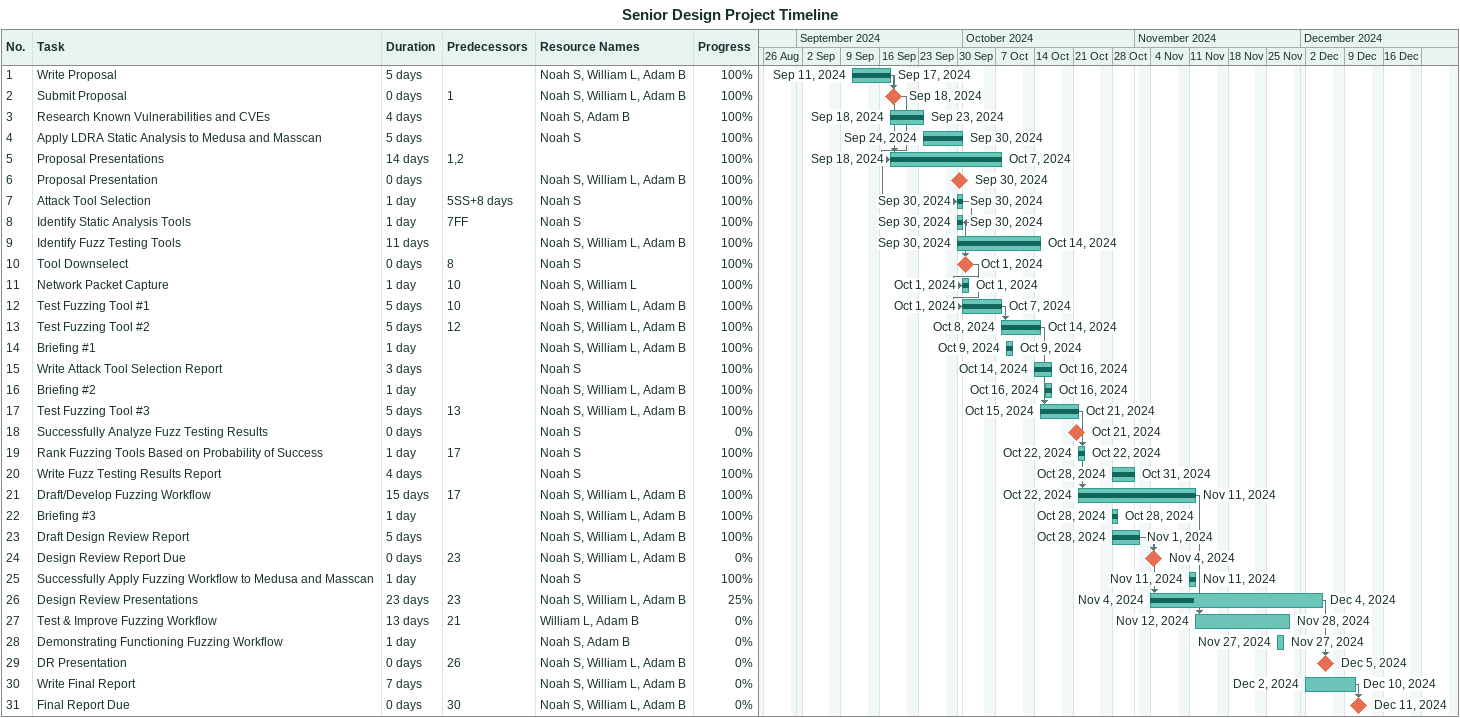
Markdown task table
Senior Design Project Timeline

| ID | Task | Duration | Start | Finish | Predecessors | Resources | % complete |
|---|---|---|---|---|---|---|---|
| 1 | Write Proposal | 5d | 2024-09-11 | 2024-09-17 |  | Noah S, William L, Adam B | 100 |
| 2 | Submit Proposal | 0d | 2024-09-18 | 2024-09-18 | 1 | Noah S, William L, Adam B | 100 |
| 3 | Research Known Vulnerabilities and CVEs | 4d | 2024-09-18 | 2024-09-23 |  | Noah S, Adam B | 100 |
| 4 | Apply LDRA Static Analysis to Medusa and Masscan | 5d | 2024-09-24 | 2024-09-30 |  | Noah S | 100 |
| 5 | Proposal Presentations | 14d | 2024-09-18 | 2024-10-07 | 1, 2 |  | 100 |
| 6 | Proposal Presentation | 0d | 2024-09-30 | 2024-09-30 |  | Noah S, William L, Adam B | 100 |
| 7 | Attack Tool Selection | 1d | 2024-09-30 | 2024-09-30 | 5SS+8d | Noah S | 100 |
| 8 | Identify Static Analysis Tools | 1d | 2024-09-30 | 2024-09-30 | 7FF | Noah S | 100 |
| 9 | Identify Fuzz Testing Tools | 11d | 2024-09-30 | 2024-10-14 |  | Noah S, William L, Adam B | 100 |
| 10 | Tool Downselect | 0d | 2024-10-01 | 2024-10-01 | 8 | Noah S | 100 |
| 11 | Network Packet Capture | 1d | 2024-10-01 | 2024-10-01 | 10 | Noah S, William L | 100 |
| 12 | Test Fuzzing Tool #1 | 5d | 2024-10-01 | 2024-10-07 | 10 | Noah S, William L, Adam B | 100 |
| 13 | Test Fuzzing Tool #2 | 5d | 2024-10-08 | 2024-10-14 | 12 | Noah S, William L, Adam B | 100 |
| 14 | Briefing #1 | 1d | 2024-10-09 | 2024-10-09 |  | Noah S, William L, Adam B | 100 |
| 15 | Write Attack Tool Selection Report | 3d | 2024-10-14 | 2024-10-16 |  | Noah S | 100 |
| 16 | Briefing #2 | 1d | 2024-10-16 | 2024-10-16 |  | Noah S, William L, Adam B | 100 |
| 17 | Test Fuzzing Tool #3 | 5d | 2024-10-15 | 2024-10-21 | 13 | Noah S, William L, Adam B | 100 |
| 18 | Successfully Analyze Fuzz Testing Results | 0d | 2024-10-21 | 2024-10-21 |  | Noah S | 0 |
| 19 | Rank Fuzzing Tools Based on Probability of Success | 1d | 2024-10-22 | 2024-10-22 | 17 | Noah S | 100 |
| 20 | Write Fuzz Testing Results Report | 4d | 2024-10-28 | 2024-10-31 |  | Noah S | 100 |
| 21 | Draft/Develop Fuzzing Workflow | 15d | 2024-10-22 | 2024-11-11 | 17 | Noah S, William L, Adam B | 100 |
| 22 | Briefing #3 | 1d | 2024-10-28 | 2024-10-28 |  | Noah S, William L, Adam B | 100 |
| 23 | Draft Design Review Report | 5d | 2024-10-28 | 2024-11-01 |  | Noah S, William L, Adam B | 100 |
| 24 | Design Review Report Due | 0d | 2024-11-04 | 2024-11-04 | 23 | Noah S, William L, Adam B | 0 |
| 25 | Successfully Apply Fuzzing Workflow to Medusa and Masscan | 1d | 2024-11-11 | 2024-11-11 |  | Noah S | 100 |
| 26 | Design Review Presentations | 23d | 2024-11-04 | 2024-12-04 | 23 | Noah S, William L, Adam B | 25 |
| 27 | Test & Improve Fuzzing Workflow | 13d | 2024-11-12 | 2024-11-28 | 21 | William L, Adam B | 0 |
| 28 | Demonstrating Functioning Fuzzing Workflow | 1d | 2024-11-27 | 2024-11-27 |  | Noah S, Adam B | 0 |
| 29 | DR Presentation | 0d | 2024-12-05 | 2024-12-05 | 26 | Noah S, William L, Adam B | 0 |
| 30 | Write Final Report | 7d | 2024-12-02 | 2024-12-10 |  | Noah S, William L, Adam B | 0 |
| 31 | Final Report Due | 0d | 2024-12-11 | 2024-12-11 | 30 | Noah S, William L, Adam B | 0 |
